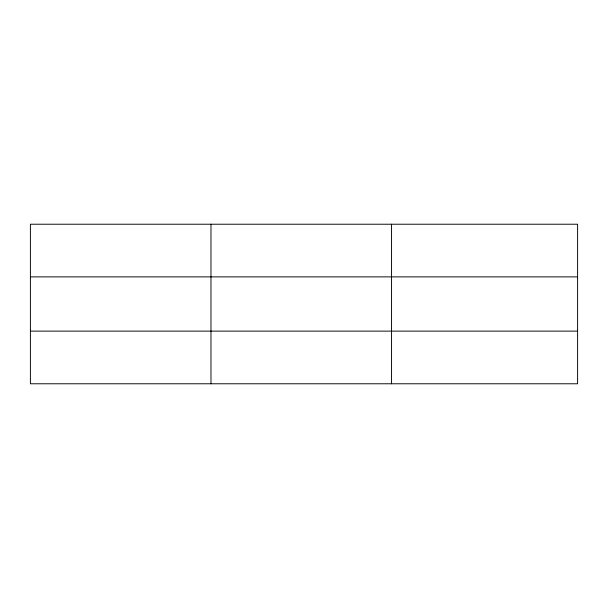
<?xml version="1.0" encoding="UTF-8"?>
<svg xmlns="http://www.w3.org/2000/svg" width="608" height="608" viewBox="0 0 608 608"><rect width="100%" height="100%" fill="white"/><g stroke="black" fill="none" stroke-linecap="round" stroke-linejoin="round"><path stroke-width="0.91" d="M210.976 383.777L210.976 224.223M391.552 383.777L391.552 224.223M577.6 331.124L577.6 383.777L30.4 383.777L30.4 224.223L577.6 224.223L577.6 331.124L30.4 331.124M30.4 276.876L577.6 276.876"/></g></svg>
